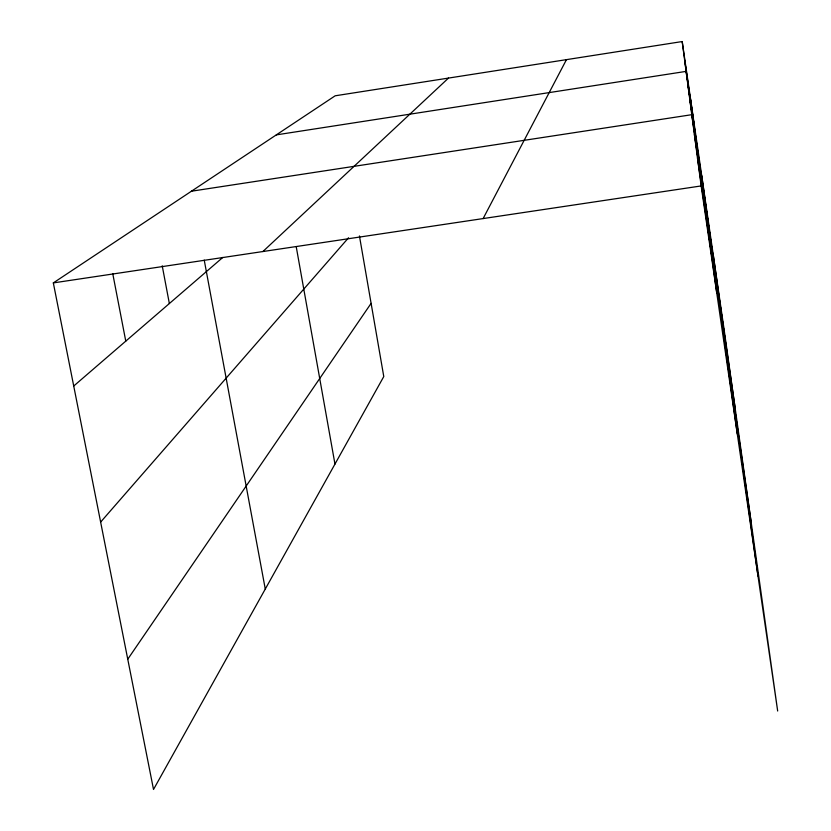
<?xml version="1.0" encoding="UTF-8"?>
<svg xmlns="http://www.w3.org/2000/svg" width="831" height="831" viewBox="0 0 831 831"><rect width="100%" height="100%" fill="white"/><g stroke="black" fill="none" stroke-linecap="round" stroke-linejoin="round"><path stroke-width="1.25" d="M483.123 218.574L566.472 59.635M127.756 659.201L371.104 303.357M100.634 522.076L348.563 237.749M262.897 251.533L448.491 78.083M73.72 386.031L222.812 257.433M359.439 235.952L383.777 376.547L153.517 789.45L53.329 282.904L335.184 95.794L682.199 41.55L723.874 327.861L777.671 711.024L701.156 185.936L682.199 41.55M276.308 134.882L686.115 71.383L735.165 408.26M191.442 191.213L691.797 114.688L751.39 523.81M53.329 282.904L701.156 185.936M112.746 273.628L125.772 341.136M162.222 265.816L169.358 303.544M204.239 260.134L265.276 589.044M296.283 247.025L334.966 464.082M684.661 60.289L693.968 124.245M687.767 83.931L698.269 156.072M689.637 98.235L700.865 175.31M694.394 134.445L707.43 223.944M697.469 157.828L711.668 255.304M713.008 253.237L758.017 576.132M701.686 175.424L737.305 434.021M690.561 98.993L716.748 292.938"/></g></svg>
